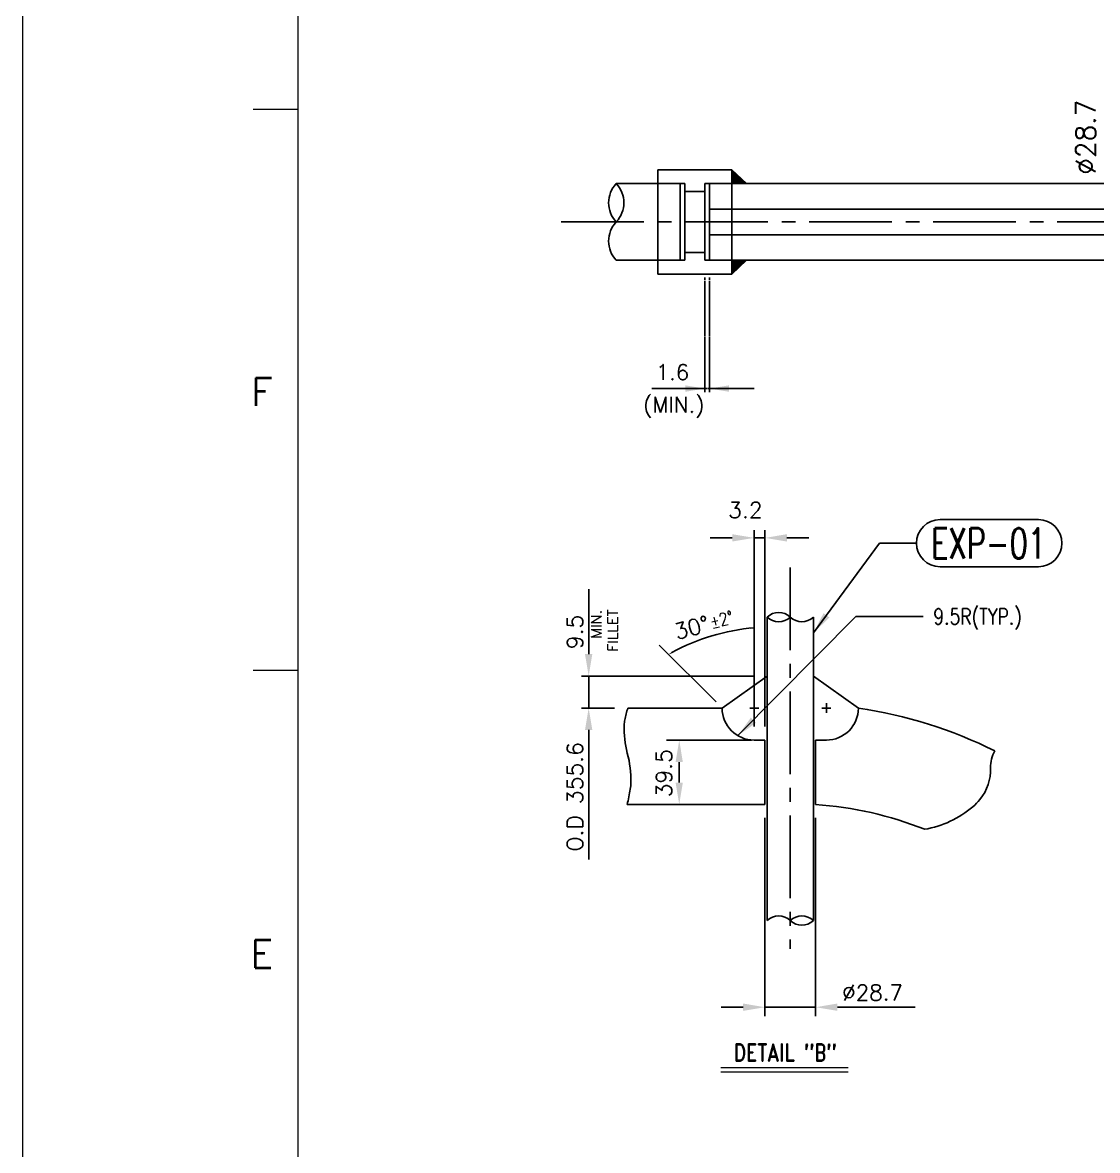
# Model space of a CAD drawing. Extents: x 0 to 841, y 0 to 594.
# Drawn here: x 0 to 136.5, y 307.4 to 450.7 of the extents above; entities that cross this region are included whole.
import ezdxf
from ezdxf.enums import TextEntityAlignment as Align

# ---------------------------------------------------------------- set-up
doc = ezdxf.new("R2010")
doc.units = 0
doc.header["$LTSCALE"] = 7
doc.header["$MEASUREMENT"] = 0
for name, pattern in [('C12', [40, 34, -2, 2, -2]), ('CENTER2', [1.125, 0.75, -0.125, 0.125, -0.125]), ('CONT', [1, 1, 0]), ('PHANTOM', [2.5, 1.25, -0.25, 0.25, -0.25, 0.25, -0.25])]:
    doc.linetypes.add(name, pattern=pattern)
for name, color, linetype in [('1', 7, 'Continuous'), ('3', 7, 'Continuous'), ('4', 7, 'Continuous'), ('42', 7, 'Continuous'), ('6', 6, 'PHANTOM'), ('CEN2', 1, 'C12'), ('DIM', 4, 'Continuous'), ('FAB', 2, 'Continuous'), ('GT_1', 7, 'Continuous'), ('L3', 3, 'Continuous'), ('L7', 3, 'Continuous')]:
    doc.layers.add(name, color=color, linetype=linetype)
doc.styles.add('HTX1', font='simplex.shx', dxfattribs={"width": 1.02, "bigfont": 'WHGTXT.shx'})
doc.styles.add('ROMAND', font='romand.shx', dxfattribs={"width": 0.85, "height": 480})
doc.styles.add('ROMANS', font='romans.shx')
doc.styles.get("Standard").update_dxf_attribs({"font": 'txt.shx'})

msp = doc.modelspace()

# ---------------------------------------------------------------- linework, layer by layer
at = {"color": 4, "linetype": 'CONT'}
for p, q in [((86.66, 403.78), (86.66, 418.33)), ((87.24, 403.78), (87.24, 418.33)), ((79.93, 404.23), (92.92, 404.23))]:
    msp.add_line(p, q, dxfattribs=at)
at = {"color": 4, "linetype": 'ByBlock'}
for points in [[(84.18, 404.64), (84.18, 403.82), (86.66, 404.23)], [(89.72, 404.64), (89.72, 403.82), (87.24, 404.23)]]:
    msp.add_solid(points, dxfattribs=at)
at = {"layer": '1', "color": 2, "linetype": 'ByBlock'}
for p, q in [((80.69, 432.02), (80.69, 418.77)), ((80.69, 432.02), (90.09, 432.02)), ((80.69, 431.93), (80.69, 430.27)), ((90.09, 432.02), (90.09, 418.77)), ((90.09, 432.02), (91.93, 430.27)), ((90.09, 432.01), (90.1, 432.01)), ((90.09, 431.99), (90.1, 432.01)), ((90.09, 431.97), (90.11, 432)), ((90.09, 431.95), (90.12, 431.99)), ((90.09, 431.94), (90.13, 431.98)), ((90.09, 431.92), (90.14, 431.97)), ((90.09, 431.9), (90.15, 431.96)), ((90.09, 431.88), (90.16, 431.95)), ((90.09, 431.87), (90.17, 431.94)), ((90.09, 431.85), (90.18, 431.94)), ((90.09, 431.83), (90.19, 431.93)), ((90.09, 431.81), (90.2, 431.92)), ((90.09, 431.8), (90.2, 431.91)), ((90.09, 431.78), (90.21, 431.9)), ((90.09, 431.76), (90.22, 431.89)), ((90.09, 431.74), (90.23, 431.88)), ((90.09, 431.72), (90.24, 431.88)), ((90.09, 431.71), (90.25, 431.87)), ((90.09, 431.69), (90.26, 431.86)), ((90.09, 431.67), (90.27, 431.85)), ((90.09, 431.65), (90.28, 431.84)), ((90.09, 431.64), (90.29, 431.83)), ((90.09, 431.62), (90.29, 431.82)), ((90.09, 431.6), (90.3, 431.82)), ((90.09, 431.58), (90.31, 431.81)), ((90.09, 431.57), (90.32, 431.8)), ((90.09, 431.55), (90.33, 431.79)), ((90.09, 431.53), (90.34, 431.78)), ((90.09, 431.51), (90.35, 431.77)), ((90.09, 431.49), (90.36, 431.76)), ((90.09, 431.48), (90.37, 431.76)), ((90.09, 431.46), (90.38, 431.75)), ((90.09, 431.44), (90.39, 431.74)), ((90.09, 431.42), (90.39, 431.73)), ((90.09, 431.41), (90.4, 431.72)), ((90.09, 431.39), (90.41, 431.71)), ((90.09, 431.37), (90.42, 431.7)), ((90.09, 431.35), (90.43, 431.69)), ((90.09, 431.34), (90.44, 431.69)), ((90.09, 431.32), (90.45, 431.68)), ((90.09, 431.3), (90.46, 431.67)), ((90.09, 431.28), (90.47, 431.66)), ((90.09, 431.26), (90.48, 431.65)), ((90.09, 431.25), (90.49, 431.64)), ((90.09, 431.23), (90.49, 431.63)), ((90.09, 431.21), (90.5, 431.63)), ((90.09, 431.19), (90.51, 431.62)), ((90.09, 431.18), (90.52, 431.61)), ((90.09, 431.16), (90.53, 431.6)), ((90.09, 431.14), (90.54, 431.59)), ((90.09, 431.12), (90.55, 431.58)), ((90.09, 431.11), (90.56, 431.57)), ((90.09, 431.09), (90.57, 431.57)), ((90.09, 431.07), (90.58, 431.56)), ((90.09, 431.05), (90.58, 431.55)), ((90.09, 431.04), (90.59, 431.54)), ((90.09, 431.02), (90.6, 431.53)), ((90.09, 431), (90.61, 431.52)), ((90.09, 430.98), (90.62, 431.51)), ((90.09, 430.96), (90.63, 431.51)), ((90.09, 430.95), (90.64, 431.5)), ((90.09, 430.93), (90.65, 431.49)), ((90.09, 430.91), (90.66, 431.48)), ((90.09, 430.89), (90.67, 431.47)), ((90.09, 430.88), (90.68, 431.46)), ((90.09, 430.86), (90.68, 431.45)), ((90.09, 430.84), (90.69, 431.44)), ((90.09, 430.82), (90.7, 431.44)), ((90.09, 430.81), (90.71, 431.43)), ((90.09, 430.79), (90.72, 431.42)), ((90.09, 430.77), (90.73, 431.41)), ((90.09, 430.75), (90.74, 431.4)), ((90.09, 430.73), (90.75, 431.39)), ((90.09, 430.72), (90.76, 431.38)), ((90.09, 430.7), (90.77, 431.38)), ((90.09, 430.68), (90.77, 431.37)), ((90.09, 430.66), (90.78, 431.36)), ((90.09, 430.65), (90.79, 431.35)), ((90.09, 430.63), (90.8, 431.34)), ((90.09, 430.61), (90.81, 431.33)), ((90.09, 430.59), (90.82, 431.32)), ((90.09, 430.58), (90.83, 431.32)), ((90.09, 430.56), (90.84, 431.31)), ((90.09, 430.54), (90.85, 431.3)), ((90.09, 430.52), (90.86, 431.29)), ((90.09, 430.5), (90.87, 431.28)), ((90.09, 430.49), (90.87, 431.27)), ((90.09, 430.47), (90.88, 431.26)), ((90.09, 430.45), (90.89, 431.25)), ((90.09, 430.43), (90.9, 431.25)), ((90.09, 430.42), (90.91, 431.24)), ((90.09, 430.4), (90.92, 431.23)), ((90.09, 430.38), (90.93, 431.22)), ((90.09, 430.36), (90.94, 431.21)), ((90.09, 430.35), (90.95, 431.2)), ((90.09, 430.33), (90.96, 431.19)), ((90.09, 430.31), (90.96, 431.19)), ((90.09, 430.29), (90.97, 431.18)), ((90.09, 430.27), (90.98, 431.17)), ((90.09, 430.27), (267.18, 430.27)), ((90.1, 430.27), (90.99, 431.16)), ((90.12, 430.27), (91, 431.15)), ((90.14, 430.27), (91.01, 431.14)), ((90.15, 430.27), (91.02, 431.13)), ((90.17, 430.27), (91.03, 431.13)), ((90.19, 430.27), (91.04, 431.12)), ((90.21, 430.27), (91.05, 431.11)), ((90.22, 430.27), (91.06, 431.1)), ((90.24, 430.27), (91.06, 431.09)), ((90.26, 430.27), (91.07, 431.08)), ((90.28, 430.27), (91.08, 431.07)), ((90.29, 430.27), (91.09, 431.07)), ((90.31, 430.27), (91.1, 431.06)), ((90.33, 430.27), (91.11, 431.05)), ((90.35, 430.27), (91.12, 431.04)), ((90.37, 430.27), (91.13, 431.03)), ((90.38, 430.27), (91.14, 431.02)), ((90.4, 430.27), (91.15, 431.01)), ((90.42, 430.27), (91.16, 431)), ((90.44, 430.27), (91.16, 431)), ((90.45, 430.27), (91.17, 430.99)), ((90.47, 430.27), (91.18, 430.98)), ((90.49, 430.27), (91.19, 430.97)), ((90.51, 430.27), (91.2, 430.96)), ((90.52, 430.27), (91.21, 430.95)), ((90.54, 430.27), (91.22, 430.94)), ((90.56, 430.27), (91.23, 430.94)), ((90.58, 430.27), (91.24, 430.93)), ((90.6, 430.27), (91.25, 430.92)), ((90.61, 430.27), (91.25, 430.91)), ((90.63, 430.27), (91.26, 430.9)), ((90.65, 430.27), (91.27, 430.89)), ((90.67, 430.27), (91.28, 430.88)), ((90.68, 430.27), (91.29, 430.88)), ((90.7, 430.27), (91.3, 430.87)), ((90.72, 430.27), (91.31, 430.86)), ((90.74, 430.27), (91.32, 430.85)), ((90.75, 430.27), (91.33, 430.84)), ((90.77, 430.27), (91.34, 430.83)), ((90.79, 430.27), (91.35, 430.82)), ((90.81, 430.27), (91.35, 430.82)), ((90.83, 430.27), (91.36, 430.81)), ((90.84, 430.27), (91.37, 430.8)), ((90.86, 430.27), (91.38, 430.79)), ((90.88, 430.27), (91.39, 430.78)), ((90.9, 430.27), (91.4, 430.77)), ((90.91, 430.27), (91.41, 430.76)), ((90.93, 430.27), (91.42, 430.75)), ((90.95, 430.27), (91.43, 430.75)), ((90.97, 430.27), (91.44, 430.74)), ((90.98, 430.27), (91.44, 430.73)), ((91, 430.27), (91.45, 430.72)), ((91.02, 430.27), (91.46, 430.71)), ((91.04, 430.27), (91.47, 430.7)), ((91.06, 430.27), (91.48, 430.69)), ((91.07, 430.27), (91.49, 430.69)), ((91.09, 430.27), (91.5, 430.68)), ((91.11, 430.27), (91.51, 430.67)), ((91.13, 430.27), (91.52, 430.66)), ((91.14, 430.27), (91.53, 430.65)), ((91.16, 430.27), (91.54, 430.64)), ((91.18, 430.27), (91.54, 430.63)), ((91.2, 430.27), (91.55, 430.63)), ((91.21, 430.27), (91.56, 430.62)), ((91.23, 430.27), (91.57, 430.61)), ((91.25, 430.27), (91.58, 430.6)), ((91.27, 430.27), (91.59, 430.59)), ((91.28, 430.27), (91.6, 430.58)), ((91.3, 430.27), (91.61, 430.57)), ((91.32, 430.27), (91.62, 430.56)), ((91.34, 430.27), (91.63, 430.56)), ((91.36, 430.27), (91.63, 430.55)), ((91.37, 430.27), (91.64, 430.54)), ((91.39, 430.27), (91.65, 430.53)), ((91.41, 430.27), (91.66, 430.52)), ((91.43, 430.27), (91.67, 430.51)), ((91.44, 430.27), (91.68, 430.5)), ((91.46, 430.27), (91.69, 430.5)), ((91.48, 430.27), (91.7, 430.49)), ((91.5, 430.27), (91.71, 430.48)), ((91.51, 430.27), (91.72, 430.47)), ((91.53, 430.27), (91.73, 430.46)), ((91.55, 430.27), (91.73, 430.45)), ((91.57, 430.27), (91.74, 430.44)), ((91.59, 430.27), (91.75, 430.44)), ((91.6, 430.27), (91.76, 430.43)), ((91.62, 430.27), (91.77, 430.42)), ((91.64, 430.27), (91.78, 430.41)), ((91.66, 430.27), (91.79, 430.4)), ((91.67, 430.27), (91.8, 430.39)), ((91.69, 430.27), (91.81, 430.38)), ((91.71, 430.27), (91.82, 430.38)), ((91.73, 430.27), (91.82, 430.37)), ((91.74, 430.27), (91.83, 430.36)), ((91.76, 430.27), (91.84, 430.35)), ((91.78, 430.27), (91.85, 430.34)), ((91.8, 430.27), (91.86, 430.33)), ((91.82, 430.27), (91.87, 430.32)), ((91.83, 430.27), (91.88, 430.31)), ((91.85, 430.27), (91.89, 430.31)), ((91.87, 430.27), (91.9, 430.3)), ((91.89, 430.27), (91.91, 430.29)), ((91.9, 430.27), (91.92, 430.28)), ((91.92, 430.27), (91.92, 430.27)), ((170.3, 427.02), (87.27, 427.02)), ((170.27, 423.77), (87.26, 423.77)), ((90.09, 420.52), (267.18, 420.52)), ((90.09, 418.77), (91.93, 420.52)), ((90.09, 420.52), (90.1, 420.52)), ((90.09, 420.5), (90.11, 420.52)), ((90.09, 420.48), (90.13, 420.52)), ((90.09, 420.46), (90.15, 420.52)), ((90.09, 420.45), (90.17, 420.52)), ((90.09, 420.43), (90.19, 420.52)), ((90.09, 420.41), (90.2, 420.52)), ((90.09, 420.39), (90.22, 420.52)), ((90.09, 420.38), (90.24, 420.52)), ((90.09, 420.36), (90.26, 420.52)), ((90.09, 420.34), (90.27, 420.52)), ((90.09, 420.32), (90.29, 420.52)), ((90.09, 420.3), (90.31, 420.52)), ((90.09, 420.29), (90.33, 420.52)), ((90.09, 420.27), (90.34, 420.52)), ((90.09, 420.25), (90.36, 420.52)), ((90.09, 420.23), (90.38, 420.52)), ((90.09, 420.22), (90.4, 420.52)), ((90.09, 420.2), (90.41, 420.52)), ((90.09, 420.18), (90.43, 420.52)), ((90.09, 420.16), (90.45, 420.52)), ((90.09, 420.15), (90.47, 420.52)), ((90.09, 420.13), (90.49, 420.52)), ((90.09, 420.11), (90.5, 420.52)), ((90.09, 420.09), (90.52, 420.52)), ((90.09, 420.07), (90.54, 420.52)), ((90.09, 420.06), (90.56, 420.52)), ((90.09, 420.04), (90.57, 420.52)), ((90.09, 420.02), (90.59, 420.52)), ((90.09, 420), (90.61, 420.52)), ((90.09, 419.99), (90.63, 420.52)), ((90.09, 419.97), (90.64, 420.52)), ((90.09, 419.95), (90.66, 420.52)), ((90.09, 419.93), (90.68, 420.52)), ((90.09, 419.92), (90.7, 420.52)), ((90.09, 419.9), (90.72, 420.52)), ((90.09, 419.88), (90.73, 420.52)), ((90.09, 419.86), (90.75, 420.52)), ((90.09, 419.85), (90.77, 420.52)), ((90.09, 419.83), (90.79, 420.52)), ((90.09, 419.81), (90.8, 420.52)), ((90.09, 419.79), (90.82, 420.52)), ((90.09, 419.77), (90.84, 420.52)), ((90.09, 419.76), (90.86, 420.52)), ((90.09, 419.74), (90.87, 420.52)), ((90.09, 419.72), (90.89, 420.52)), ((90.09, 419.7), (90.91, 420.52)), ((90.09, 419.69), (90.93, 420.52)), ((90.09, 419.67), (90.95, 420.52)), ((90.09, 419.65), (90.96, 420.52)), ((90.09, 419.63), (90.98, 420.52)), ((90.09, 419.62), (91, 420.52)), ((90.09, 419.6), (91.02, 420.52)), ((90.09, 419.58), (91.03, 420.52)), ((90.09, 419.56), (91.05, 420.52)), ((90.09, 419.54), (91.07, 420.52)), ((90.09, 419.53), (91.09, 420.52)), ((90.09, 419.51), (91.1, 420.52)), ((90.09, 419.49), (91.12, 420.52)), ((90.09, 419.47), (91.14, 420.52)), ((90.09, 419.46), (91.16, 420.52)), ((90.09, 419.44), (91.17, 420.52)), ((90.09, 419.42), (91.19, 420.52)), ((90.09, 419.4), (91.21, 420.52)), ((90.09, 419.39), (91.23, 420.52)), ((90.09, 419.37), (91.25, 420.52)), ((90.09, 419.35), (91.26, 420.52)), ((90.09, 419.33), (91.28, 420.52)), ((90.09, 419.31), (91.3, 420.52)), ((90.09, 419.3), (91.32, 420.52)), ((90.09, 419.28), (91.33, 420.52)), ((90.09, 419.26), (91.35, 420.52)), ((90.09, 419.24), (91.37, 420.52)), ((90.09, 419.23), (91.39, 420.52)), ((90.09, 419.21), (91.4, 420.52)), ((90.09, 419.19), (91.42, 420.52)), ((90.09, 419.17), (91.44, 420.52)), ((90.09, 419.16), (91.46, 420.52)), ((90.09, 419.14), (91.48, 420.52)), ((90.09, 419.12), (91.49, 420.52)), ((90.09, 419.1), (91.51, 420.52)), ((90.09, 419.08), (91.53, 420.52)), ((90.09, 419.07), (91.55, 420.52)), ((90.09, 419.05), (91.56, 420.52)), ((90.09, 419.03), (91.58, 420.52)), ((90.09, 419.01), (91.6, 420.52)), ((90.09, 419), (91.62, 420.52)), ((90.09, 418.98), (91.63, 420.52)), ((90.09, 418.96), (91.65, 420.52)), ((90.09, 418.94), (91.67, 420.52)), ((90.09, 418.93), (91.69, 420.52)), ((90.09, 418.91), (91.71, 420.52)), ((90.09, 418.89), (91.72, 420.52)), ((90.09, 418.87), (91.74, 420.52)), ((90.09, 418.86), (91.76, 420.52)), ((90.09, 418.84), (91.78, 420.52)), ((90.09, 418.82), (91.79, 420.52)), ((90.09, 418.8), (91.81, 420.52)), ((90.09, 418.78), (91.83, 420.52)), ((90.21, 418.89), (91.85, 420.52)), ((90.58, 419.24), (91.86, 420.52)), ((90.96, 419.6), (91.88, 420.52)), ((91.33, 419.96), (91.9, 420.52)), ((91.71, 420.31), (91.92, 420.52)), ((80.69, 418.77), (90.09, 418.77))]:
    msp.add_line(p, q, dxfattribs=at)
at = {"layer": '1', "color": 2}
for p, q in [((80.69, 430.27), (84.12, 430.27)), ((83.54, 430.27), (83.54, 420.52)), ((84.12, 430.27), (84.12, 420.52)), ((90.09, 430.27), (86.66, 430.27)), ((86.66, 430.27), (86.66, 420.52)), ((90.09, 430.27), (87.24, 430.27)), ((87.24, 430.27), (87.24, 420.52)), ((84.12, 429.26), (86.66, 429.26)), ((84.12, 421.53), (86.66, 421.53)), ((80.69, 420.52), (84.12, 420.52)), ((90.09, 420.52), (86.66, 420.52)), ((90.09, 420.52), (87.24, 420.52))]:
    msp.add_line(p, q, dxfattribs=at)
at = {"layer": '1'}
for p, q in [((92.92, 363.02), (92.92, 364.27)), ((102.09, 363.02), (102.09, 364.27)), ((92.35, 363.64), (93.49, 363.64)), ((102.66, 363.64), (101.51, 363.64))]:
    msp.add_line(p, q, dxfattribs=at)
at = {"layer": '3'}
msp.add_line((80.69, 418.86), (80.69, 420.52), dxfattribs=at)
at = {"layer": '4', "color": 4}
for p, q in [((116.52, 387.58), (129.02, 387.58)), ((92.92, 361.29), (92.92, 386.23)), ((94.29, 361.29), (94.29, 386.23)), ((90.14, 385.26), (87.35, 385.26)), ((94.29, 385.26), (92.92, 385.26)), ((97.07, 385.26), (99.86, 385.26)), ((100.44, 373.19), (108.84, 384.59)), ((113.53, 384.59), (108.84, 384.59)), ((129.02, 381.6), (116.52, 381.6)), ((71.9, 370.5), (71.9, 378.76)), ((90.86, 360.14), (105.81, 375.26)), ((105.81, 375.26), (114.38, 375.26)), ((88.08, 364.42), (80.85, 371.64)), ((92.86, 367.71), (71, 367.71)), ((71.9, 363.64), (71.9, 367.71)), ((75.16, 363.64), (71, 363.64)), ((71.9, 360.86), (71.9, 344.41)), ((92.58, 359.57), (81.79, 359.57)), ((83.4, 356.79), (83.4, 354.18)), ((92.58, 351.39), (80.19, 351.39)), ((94.29, 349.68), (94.29, 324.5)), ((100.72, 349.68), (100.72, 324.5)), ((91.51, 325.64), (88.72, 325.64)), ((94.29, 325.64), (100.72, 325.64)), ((103.5, 325.64), (113.38, 325.64))]:
    msp.add_line(p, q, dxfattribs=at)
for centre, start, end in [((116.52, 384.59), 90, 270), ((116.52, 384.59), 90, 270), ((129.02, 384.59), 270, 90)]:
    msp.add_arc(centre, 2.99, start, end, dxfattribs=at)
for points in [[(90.14, 385.73), (90.14, 384.8), (92.92, 385.26)], [(97.07, 385.73), (97.07, 384.8), (94.29, 385.26)], [(101.73, 375.7), (102.48, 375.14), (100.44, 373.19)], [(71.43, 370.5), (72.36, 370.5), (71.9, 367.71)], [(71.43, 360.86), (72.36, 360.86), (71.9, 363.64)], [(92.5, 362.43), (93.16, 361.77), (90.86, 360.14)], [(82.94, 356.79), (83.86, 356.79), (83.4, 359.57)], [(82.94, 354.18), (83.86, 354.18), (83.4, 351.39)], [(91.51, 326.11), (91.51, 325.18), (94.29, 325.64)], [(103.5, 326.11), (103.5, 325.18), (100.72, 325.64)]]:
    msp.add_solid(points, dxfattribs=at)
at = {"layer": '42', "color": 3, "linetype": 'Continuous', "lineweight": 0}
for p, q in [((35, 439.66), (29.27, 439.66)), ((35, 368.43), (29.27, 368.43))]:
    msp.add_line(p, q, dxfattribs=at)
for points in [[(0, 0), (841, 0), (841, 594), (0, 594)], [(35, 580), (827, 580), (827, 14), (35, 14)]]:
    msp.add_lwpolyline(points, close=True, dxfattribs=at)
at = {"layer": '6'}
for p, q in [((80.69, 430.27), (75.4, 430.27)), ((80.91, 430.27), (75.44, 430.27)), ((80.69, 420.52), (75.4, 420.52))]:
    msp.add_line(p, q, dxfattribs=at)
for centre, start, end in [((77.96, 427.83), 136.3972, 223.6028), ((72.84, 427.83), 316.3972, 43.6028), ((77.96, 422.96), 136.3972, 223.6028)]:
    msp.add_arc(centre, 3.53, start, end, dxfattribs=at)
at = {"layer": 'CEN2', "linetype": 'CENTER2', "ltscale": 2}
for p, q in [((68.42, 425.4), (283.4, 425.4)), ((97.5, 381.5), (97.5, 333.05))]:
    msp.add_line(p, q, dxfattribs=at)
at = {"layer": 'DIM', "color": 4, "linetype": 'ByBlock'}
msp.add_arc((95.32, 347.02), 26.94, 95.1073, 118.4716, dxfattribs=at)
for points in [[(92.41, 373.87), (92.43, 373.7), (92.92, 373.85)], [(82.52, 370.62), (82.44, 370.77), (82.04, 370.45)]]:
    msp.add_solid(points, dxfattribs=at)
at = {"layer": 'FAB', "lineweight": 0}
for p, q in [((88.7, 317.97, 0), (104.87, 317.97, 0)), ((88.7, 317.42, 0), (104.87, 317.42, 0))]:
    msp.add_line(p, q, dxfattribs=at)
at = {"layer": 'L3'}
for p, q in [((94.57, 336.65), (94.57, 375.2)), ((100.44, 336.65), (100.44, 375.2)), ((88.85, 363.64), (94.57, 367.71)), ((100.44, 367.71), (106.15, 363.64)), ((76.87, 363.64), (88.85, 363.64)), ((92.92, 359.57), (94.29, 359.57)), ((94.29, 351.39), (94.29, 359.57)), ((102.09, 359.57), (100.72, 359.57)), ((100.72, 351.39), (100.72, 359.57)), ((76.79, 351.39), (94.29, 351.39))]:
    msp.add_line(p, q, dxfattribs=at)
for centre, radius, start, end in [((96.04, 373.66), 2.13, 46.3972, 133.6028), ((96.04, 376.74), 2.13, 226.3972, 313.6028), ((98.97, 376.74), 2.13, 226.3972, 313.6028), ((96.48, 357.84), 20.45, 163.4984, 167.8448), ((92.92, 363.64), 4.07, 180, 270), ((102.09, 363.64), 4.07, 270, 0), ((97.5, 305.8), 58.49, 63.6079, 81.4929), ((88.23, 361), 11.83, 177.7562, 195.053), ((80.34, 361.31), 3.94, 167.8448, 177.7562), ((63.75, 354.42), 13.52, 358.8782, 15.053), ((126.95, 356.15), 4.01, 149.4292, 181.3869), ((116.77, 355.9), 6.18, 321.2888, 1.3869), ((71.52, 354.27), 5.74, 350.8423, 358.8782), ((53.55, 357.16), 23.94, 346.0554, 350.8423), ((97.5, 305.27), 46.24, 68.3302, 86.0161), ((112.5, 360.6), 12.53, 279.5224, 310.7393), ((116.05, 356.48), 7.1, 310.7393, 321.2888), ((96.04, 335.11), 2.13, 46.3972, 133.6028), ((98.97, 335.11), 2.13, 46.3972, 133.6028), ((98.97, 338.19), 2.13, 226.3972, 313.6028)]:
    msp.add_arc(centre, radius, start, end, dxfattribs=at)

# ---------------------------------------------------------------- texts
at = {"color": 2, "linetype": 'ByBlock', "style": 'ROMANS'}
msp.add_text('∅28.7', height=2.475, rotation=90, dxfattribs=at).set_placement((136.26, 431.38))
for s, p in [('1.6', (80.42, 405.32)), ('(MIN.)', (78.82, 401.18))]:
    msp.add_text(s, height=1.98, dxfattribs=at).set_placement(p)
at = {"color": 2, "style": 'ROMANS'}
msp.add_text('∅28.7', height=2, dxfattribs=at).set_placement((104.1, 326.5))
at = {"layer": '3', "color": 2, "style": 'ROMAND', "width": 0.8}
msp.add_text('DETAIL "B"', height=2.182, dxfattribs=at).set_placement((96.88, 318.79, 0), align=Align.CENTER)
at = {"layer": '42', "color": 3, "linetype": 'Continuous', "lineweight": 0, "style": 'ROMANS', "width": 1.001449}
for s, p in [('F', (30.39, 403.81)), ('E', (30.39, 332.41))]:
    msp.add_text(s, height=3.57, dxfattribs=at).set_placement(p, align=Align.MIDDLE)
at = {"layer": 'DIM', "color": 2, "linetype": 'ByBlock', "style": 'ROMANS', "width": 0.8}
msp.add_text('±2°', height=1.6, rotation=15, dxfattribs=at).set_placement((87.55, 373.72))
at = {"layer": 'DIM', "color": 2, "linetype": 'ByBlock', "style": 'ROMANS'}
msp.add_text('30°', height=2, rotation=15, dxfattribs=at).set_placement((83.09, 372.32))
at = {"layer": 'GT_1', "color": 2, "style": 'HTX1'}
for s, width, p in [('3.2', 1.02, (89.62, 387.79)), ('9.5R(TYP.)', 0.8, (115.67, 374.27))]:
    msp.add_text(s, height=2, dxfattribs=dict(at, width=width)).set_placement(p)
at = {"layer": 'GT_1', "color": 2, "style": 'HTX1', "width": 1.02}
for s, height, p in [('MIN.', 1.3, (73.51, 372.48)), ('FILLET', 1.3, (75.62, 370.8)), ('9.5', 2, (71.15, 371.13)), ('O.D 355.6', 2, (71.15, 345.41)), ('39.5', 2, (82.46, 352.3))]:
    msp.add_text(s, height=height, rotation=90, dxfattribs=at).set_placement(p)
at = {"layer": 'L7', "width": 0.7}
msp.add_text('EXP-01', height=3.855, dxfattribs=at).set_placement((122.7, 384.56), align=Align.MIDDLE)

doc.saveas('drawing.dxf')
